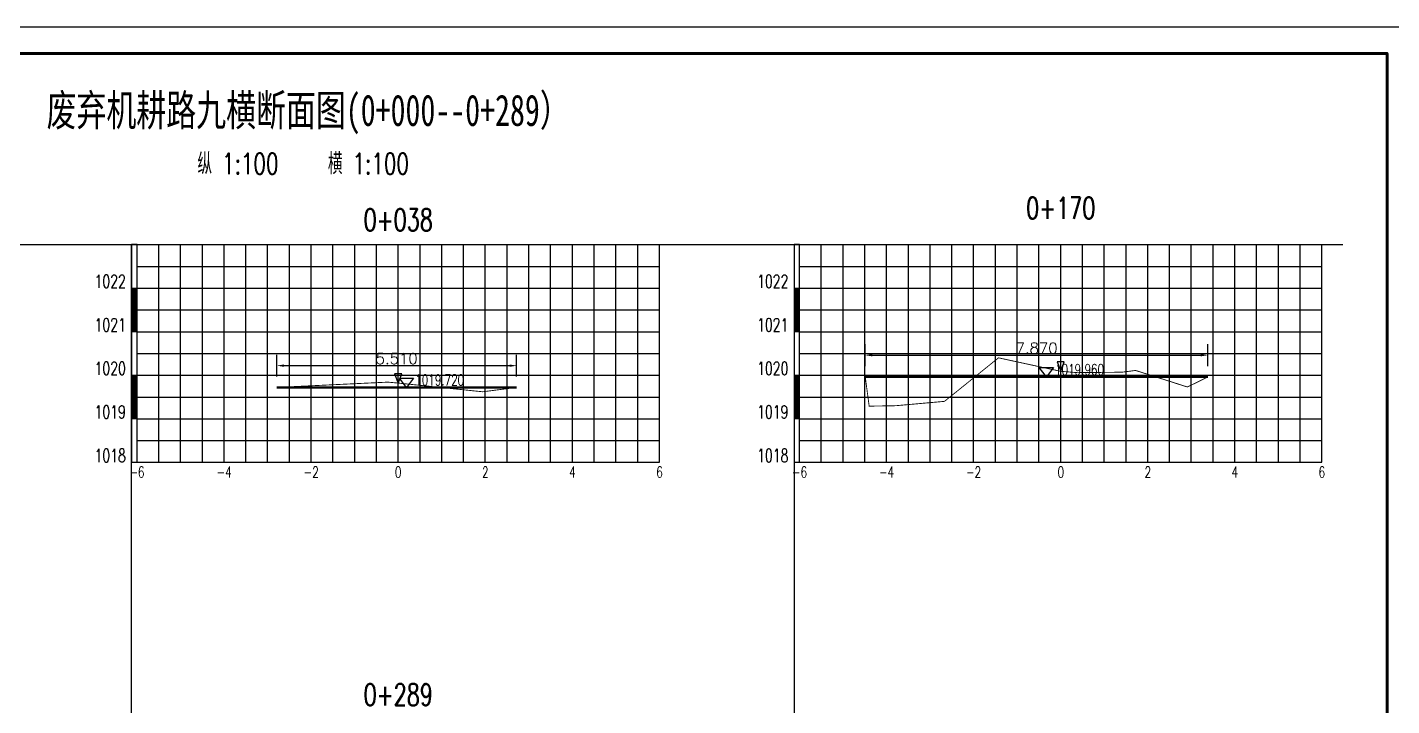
# Model space of a CAD drawing. Extents: x 695776 to 1250176, y 4443437 to 9025597.
# Drawn here: x 969728 to 1001070, y 4502896 to 4518480 of the extents above; entities that cross this region are included whole.
import ezdxf
from ezdxf.enums import TextEntityAlignment as Align

# ---------------------------------------------------------------- set-up
doc = ezdxf.new("R2010")
doc.units = 0
doc.header["$LTSCALE"] = 0.5
doc.header["$PDSIZE"] = 0.2
doc.linetypes.add('ACAD_ISO07W100', pattern=[3.5, 0.5, -3])
doc.linetypes.add('CENTER2', pattern=[28.575, 19.05, -3.175, 3.175, -3.175])
doc.layers.get('0').update_dxf_attribs({"linetype": 'CONTINUOUS'})
doc.layers.get('Defpoints').update_dxf_attribs({"linetype": 'CONTINUOUS'})
for name, color, linetype in [('KEDU', 7, 'CONTINUOUS'), ('MIGE', 4, 'ACAD_ISO07W100'), ('MIGE1', 11, 'CONTINUOUS'), ('SANJIAO', 212, 'CONTINUOUS'), ('SHEJI', 1, 'CONTINUOUS'), ('YUANSHI', 2, 'CONTINUOUS'), ('YUANSHI1', 73, 'CONTINUOUS'), ('ZHOUXIAN', 20, 'CENTER2'), ('图框', 7, 'CONTINUOUS'), ('辅助线', 3, 'CONTINUOUS')]:
    doc.layers.add(name, color=color, linetype=linetype)
doc.styles.get("Standard").update_dxf_attribs({"font": 'rs.shx', "bigfont": 'hztxt.shx'})
doc.styles.add('仿宋', font='仿宋_GB2312.ttf', dxfattribs={"width": 0.7})
doc.dimstyles.get("Standard").update_dxf_attribs({"dimtxt": 0.18, "dimasz": 0.18, "dimexe": 0.18, "dimexo": 0.0625, "dimgap": 0.09, "dimtad": 0, "dimtih": 1, "dimtoh": 1, "dimdec": 4, "dimzin": 0, "dimdsep": 46, "dimtxsty": 'Standard', "dimcen": 0.09, "dimadec": 0, "dimazin": 0, "dimtfac": 1, "dimtdec": 4, "dimtofl": 0, "dimtmove": 0, "dimatfit": 3, "dimfxl": 0, "dimtolj": 1, "dimtzin": 0, "dimarcsym": 0})

# ---------------------------------------------------------------- blocks, each defined once
blk = doc.blocks.new('zhunghao')
blk.add_lwpolyline([(0, 0), (0.33, 0.86), (-0.33, 0.86), (0, 0)])
blk = doc.blocks.new('ele_sym08')
blk.add_line((0, 0), (5.6, 0))
blk.add_lwpolyline([(0.9, 0), (0.25, 0.86), (1.55, 0.86), (0.9, 0)])
at = {"width": 0.7}
blk.add_attdef('ELEVAT', (1.7, 0.18), '', height=1, dxfattribs=at)
blk = doc.blocks.new('*D816')
at = {"color": 0, "lineweight": -2}
for p, q in [((975459, 4510458), (975459, 4510958)), ((980969, 4510458), (980969, 4510958)), ((975621, 4510708), (980806, 4510708))]:
    blk.add_line(p, q, dxfattribs=at)
at = {"color": 0}
for points in [[(975621, 4510735), (975621, 4510681), (975459, 4510708)], [(980806, 4510735), (980806, 4510681), (980969, 4510708)]]:
    blk.add_solid(points, dxfattribs=at)
at = {"layer": 'Defpoints', "color": 0}
for p in [(980969, 4510708), (975459, 4510208), (980969, 4510208)]:
    blk.add_point(p, dxfattribs=at)
at = {"color": 0, "insert": (978214, 4510870), "char_height": 250, "attachment_point": 5}
blk.add_mtext('\\A1;5.510', dxfattribs=at)
blk = doc.blocks.new('bc1_100')
blk.add_lwpolyline([(0.064, 1), (-0.063, 1), (-0.063, 0), (0.064, 0)], close=True)
at = {"width": 0.7}
blk.add_attdef('BC', text='', height=0.3, dxfattribs=at).set_placement((-0.193, 0.007), align=Align.RIGHT)
blk = doc.blocks.new('bc0_100')
for p, q in [((-0.063, 1), (-0.063, 0)), ((0.063, 0), (0.063, 1))]:
    blk.add_line(p, q)
at = {"const_width": 0.126}
blk.add_lwpolyline([(0, 1), (0, 0)], dxfattribs=at)
at = {"width": 0.7}
blk.add_attdef('BC', text='', height=0.3, dxfattribs=at).set_placement((-0.193, 0.007), align=Align.RIGHT)
blk = doc.blocks.new('*D817')
at = {"color": 0, "lineweight": -2}
for p, q in [((988977, 4510698), (988977, 4511198)), ((996847, 4510698), (996847, 4511198)), ((989139, 4510948), (996684, 4510948))]:
    blk.add_line(p, q, dxfattribs=at)
at = {"color": 0}
for points in [[(989139, 4510975), (989139, 4510921), (988977, 4510948)], [(996684, 4510975), (996684, 4510921), (996847, 4510948)]]:
    blk.add_solid(points, dxfattribs=at)
at = {"layer": 'Defpoints', "color": 0}
for p in [(996847, 4510948), (988977, 4510448), (996847, 4510448)]:
    blk.add_point(p, dxfattribs=at)
at = {"color": 0, "insert": (992912, 4511110), "char_height": 250, "attachment_point": 5}
blk.add_mtext('\\A1;7.870', dxfattribs=at)

msp = doc.modelspace()

# ---------------------------------------------------------------- linework, layer by layer
at = {"layer": 'MIGE', "linetype": 'Continuous'}
for p, q in [((972748.9274, 4508487.6428), (972748.9274, 4513487.6428)), ((973748.9274, 4508487.6428), (973748.9274, 4513487.6428)), ((974748.9274, 4508487.6428), (974748.9274, 4513487.6428)), ((975748.9274, 4508487.6428), (975748.9274, 4513487.6428)), ((976748.9274, 4508487.6428), (976748.9274, 4513487.6428)), ((977748.9274, 4508487.6428), (977748.9274, 4513487.6428)), ((978748.9274, 4508487.6428), (978748.9274, 4513487.6428)), ((979748.9274, 4508487.6428), (979748.9274, 4513487.6428)), ((980748.9274, 4508487.6428), (980748.9274, 4513487.6428)), ((981748.9274, 4508487.6428), (981748.9274, 4513487.6428)), ((982748.9274, 4508487.6428), (982748.9274, 4513487.6428)), ((983748.9274, 4508487.6428), (983748.9274, 4513487.6428)), ((987966.9777, 4508487.6428), (987966.9777, 4513487.6428)), ((988966.9777, 4508487.6428), (988966.9777, 4513487.6428)), ((989966.9777, 4508487.6428), (989966.9777, 4513487.6428)), ((990966.9777, 4508487.6428), (990966.9777, 4513487.6428)), ((991966.9777, 4508487.6428), (991966.9777, 4513487.6428)), ((992966.9777, 4508487.6428), (992966.9777, 4513487.6428)), ((993966.9777, 4508487.6428), (993966.9777, 4513487.6428)), ((994966.9777, 4508487.6428), (994966.9777, 4513487.6428)), ((995966.9777, 4508487.6428), (995966.9777, 4513487.6428)), ((996966.9777, 4508487.6428), (996966.9777, 4513487.6428)), ((997966.9777, 4508487.6428), (997966.9777, 4513487.6428)), ((998966.9777, 4508487.6428), (998966.9777, 4513487.6428)), ((972248.9274, 4512987.6428), (984248.9274, 4512987.6428)), ((987466.9777, 4512987.6428), (999466.9777, 4512987.6428)), ((972248.9274, 4511987.6428), (984248.9274, 4511987.6428)), ((987466.9777, 4511987.6428), (999466.9777, 4511987.6428)), ((972248.9274, 4510987.6428), (984248.9274, 4510987.6428)), ((987466.9777, 4510987.6428), (999466.9777, 4510987.6428)), ((972248.9274, 4509987.6428), (984248.9274, 4509987.6428)), ((987466.9777, 4509987.6428), (999466.9777, 4509987.6428)), ((972248.9274, 4508987.6428), (984248.9274, 4508987.6428)), ((987466.9777, 4508987.6428), (999466.9777, 4508987.6428))]:
    msp.add_line(p, q, dxfattribs=at)
at = {"layer": 'MIGE1'}
for p, q in [((972248.9274, 4513487.6428), (984248.9274, 4513487.6428)), ((972248.9274, 4508487.6428), (972248.9274, 4513487.6428)), ((973248.9274, 4508487.6428), (973248.9274, 4513487.6428)), ((974248.9274, 4508487.6428), (974248.9274, 4513487.6428)), ((975248.9274, 4508487.6428), (975248.9274, 4513487.6428)), ((976248.9274, 4508487.6428), (976248.9274, 4513487.6428)), ((977248.9274, 4508487.6428), (977248.9274, 4513487.6428)), ((978248.9274, 4508487.6428), (978248.9274, 4513487.6428)), ((979248.9274, 4508487.6428), (979248.9274, 4513487.6428)), ((980248.9274, 4508487.6428), (980248.9274, 4513487.6428)), ((981248.9274, 4508487.6428), (981248.9274, 4513487.6428)), ((982248.9274, 4508487.6428), (982248.9274, 4513487.6428)), ((983248.9274, 4508487.6428), (983248.9274, 4513487.6428)), ((984248.9274, 4508487.6428), (984248.9274, 4513487.6428)), ((987466.9777, 4513487.6428), (999466.9777, 4513487.6428)), ((987466.9777, 4508487.6428), (987466.9777, 4513487.6428)), ((988466.9777, 4508487.6428), (988466.9777, 4513487.6428)), ((989466.9777, 4508487.6428), (989466.9777, 4513487.6428)), ((990466.9777, 4508487.6428), (990466.9777, 4513487.6428)), ((991466.9777, 4508487.6428), (991466.9777, 4513487.6428)), ((992466.9777, 4508487.6428), (992466.9777, 4513487.6428)), ((993466.9777, 4508487.6428), (993466.9777, 4513487.6428)), ((994466.9777, 4508487.6428), (994466.9777, 4513487.6428)), ((995466.9777, 4508487.6428), (995466.9777, 4513487.6428)), ((996466.9777, 4508487.6428), (996466.9777, 4513487.6428)), ((997466.9777, 4508487.6428), (997466.9777, 4513487.6428)), ((998466.9777, 4508487.6428), (998466.9777, 4513487.6428)), ((999466.9777, 4508487.6428), (999466.9777, 4513487.6428)), ((972248.9274, 4512487.6428), (984248.9274, 4512487.6428)), ((987466.9777, 4512487.6428), (999466.9777, 4512487.6428)), ((972248.9274, 4511487.6428), (984248.9274, 4511487.6428)), ((987466.9777, 4511487.6428), (999466.9777, 4511487.6428)), ((972248.9274, 4510487.6428), (984248.9274, 4510487.6428)), ((987466.9777, 4510487.6428), (999466.9777, 4510487.6428)), ((972248.9274, 4509487.6428), (984248.9274, 4509487.6428)), ((987466.9777, 4509487.6428), (999466.9777, 4509487.6428)), ((972248.9274, 4508487.6428), (984248.9274, 4508487.6428)), ((987466.9777, 4508487.6428), (999466.9777, 4508487.6428))]:
    msp.add_line(p, q, dxfattribs=at)
at = {"layer": 'SHEJI', "const_width": 50}
for points in [[(975458.9274, 4510207.6428), (978248.9274, 4510207.6428), (979218.9274, 4510207.6428), (980968.9274, 4510207.6428)], [(988976.9777, 4510447.6428), (991491.3777, 4510447.6428), (993466.9777, 4510447.6428), (995656.7145, 4510447.6428), (996846.9777, 4510447.6428)]]:
    msp.add_lwpolyline(points, dxfattribs=at)
at = {"layer": 'YUANSHI', "const_width": 20}
for points in [[(991491.3777, 4510447.6428), (992036.9777, 4510887.6428), (993466.9777, 4510577.6428), (993846.9777, 4510547.6428), (994876.9777, 4510557.6428), (995186.9777, 4510597.6428), (995656.7145, 4510447.6428)], [(975458.9274, 4510207.6428), (977978.9274, 4510327.6428), (978028.9274, 4510327.6428), (978248.9274, 4510307.6428), (979218.9274, 4510207.6428)]]:
    msp.add_lwpolyline(points, dxfattribs=at)
at = {"layer": 'YUANSHI1', "const_width": 20}
for points in [[(979218.9274, 4510207.6428), (980188.9274, 4510107.6428), (980968.9274, 4510207.6428)], [(988976.9777, 4510447.6428), (989066.9777, 4509777.6428), (989676.9777, 4509787.6428), (990796.9777, 4509887.6428), (991491.3777, 4510447.6428)], [(995656.7145, 4510447.6428), (996376.9777, 4510217.6428), (996846.9777, 4510447.6428)]]:
    msp.add_lwpolyline(points, dxfattribs=at)
at = {"layer": 'ZHOUXIAN'}
for p, q in [((993466.9777, 4509277.6428), (993466.9777, 4511387.6428)), ((978248.9274, 4509607.6428), (978248.9274, 4510827.6428))]:
    msp.add_line(p, q, dxfattribs=at)
at = {"layer": '图框', "linetype": 'Continuous', "lineweight": -2, "flags": 128}
msp.add_lwpolyline([(951164.2995, 4518480.4611), (951164.2995, 4482840.4611), (1001564.2995, 4482840.4611), (1001564.2995, 4518480.4611), (951164.2995, 4518480.4611)], dxfattribs=at)
at = {"layer": '图框', "linetype": 'Continuous', "lineweight": 60, "flags": 128}
msp.add_lwpolyline([(954164.2995, 4517880.4611), (1000964.2995, 4517880.4611), (1000964.2995, 4483440.4611), (954164.2995, 4483440.4611), (954164.2995, 4517880.4611)], dxfattribs=at)
at = {"layer": '辅助线'}
for points in [[(957082.2614, 4513487.6428), (999947.7745, 4513487.6428)], [(972122.7319, 4493105.0944), (972122.7319, 4513487.6428)], [(987340.7822, 4513487.6428), (987340.7822, 4492810.2443)]]:
    msp.add_lwpolyline(points, dxfattribs=at)

# ---------------------------------------------------------------- block references
at = {"xscale": 250, "yscale": 250, "zscale": 250}
for p, values in [((978213.9274, 4510207.6428), {'ELEVAT': '1019.720'}), ((992911.9777, 4510447.6428), {'ELEVAT': '1019.960'})]:
    msp.add_blockref('ele_sym08', p, dxfattribs=at).add_auto_attribs(values)
at = {"layer": 'KEDU', "xscale": 1000, "yscale": 1000, "zscale": 1000}
for name, p, values in [('bc1_100', (972185.6794, 4512487.6428), {'BC': '1022'}), ('bc1_100', (987403.7297, 4512487.6428), {'BC': '1022'}), ('bc0_100', (972185.6794, 4511487.6428), {'BC': '1021'}), ('bc0_100', (987403.7297, 4511487.6428), {'BC': '1021'}), ('bc1_100', (972185.6794, 4510487.6428), {'BC': '1020'}), ('bc1_100', (987403.7297, 4510487.6428), {'BC': '1020'}), ('bc0_100', (972185.6794, 4509487.6428), {'BC': '1019'}), ('bc0_100', (987403.7297, 4509487.6428), {'BC': '1019'}), ('bc1_100', (972185.6794, 4508487.6428), {'BC': '1018'}), ('bc1_100', (987403.7297, 4508487.6428), {'BC': '1018'})]:
    msp.add_blockref(name, p, dxfattribs=at).add_auto_attribs(values)
at = {"layer": 'SANJIAO', "xscale": 250, "yscale": 250, "zscale": 250}
for p in [(978248.9274, 4510307.6428), (993466.9777, 4510577.6428)]:
    msp.add_blockref('zhunghao', p, dxfattribs=at)

# ---------------------------------------------------------------- texts
at = {"width": 0.7}
for s, p in [('0+170', (993466.9777, 4514077.6428)), ('0+038', (978248.9274, 4513807.6428)), ('0+289', (978248.9274, 4502901.3781))]:
    msp.add_text(s, height=500, dxfattribs=at).set_placement(p, align=Align.CENTER)
at = {"layer": 'KEDU', "width": 0.7}
for s, p in [('-6', (972248.9274, 4508137.6428)), ('-4', (974248.9274, 4508137.6428)), ('-2', (976248.9274, 4508137.6428)), ('0', (978248.9274, 4508137.6428)), ('0', (978248.9274, 4508137.6428)), ('2', (980248.9274, 4508137.6428)), ('4', (982248.9274, 4508137.6428)), ('6', (984248.9274, 4508137.6428)), ('-6', (987466.9777, 4508137.6428)), ('-4', (989466.9777, 4508137.6428)), ('-2', (991466.9777, 4508137.6428)), ('0', (993466.9777, 4508137.6428)), ('0', (993466.9777, 4508137.6428)), ('2', (995466.9777, 4508137.6428)), ('4', (997466.9777, 4508137.6428)), ('6', (999466.9777, 4508137.6428))]:
    msp.add_text(s, height=250, dxfattribs=at).set_placement(p, align=Align.CENTER)
at = {"layer": '图框', "style": '仿宋', "width": 0.7}
msp.add_text('废弃机耕路九横断面图(0+000--0+289）', height=720, dxfattribs=at).set_placement((976179.2721, 4516214.6869), align=Align.CENTER)
at = {"layer": '图框', "width": 0.7}
for p in [(976065.9635, 4515105.5209), (976065.9661, 4515105.5214)]:
    msp.add_text('纵 1:100    横 1:100', height=480, dxfattribs=at).set_placement(p, align=Align.CENTER)

# ---------------------------------------------------------------- dimensions: what is measured, and where the dimension line sits
for base, p1, p2, picture, middle in [((996846.9777, 4510947.6428), (988976.9777, 4510447.6428), (996846.9777, 4510447.6428), '*D817', (992911.9777, 4511110.1428)), ((980968.9274, 4510707.6428), (975458.9274, 4510207.6428), (980968.9274, 4510207.6428), '*D816', (978213.9274, 4510870.1428))]:
    dim = msp.add_linear_dim(base=base, p1=p1, p2=p2, dimstyle='Standard', override={"dimtxt": 250, "dimasz": 162.5, "dimexe": 250, "dimexo": 250, "dimgap": 37.5, "dimtad": 1, "dimtih": 0, "dimtoh": 0, "dimdec": 3, "dimlfac": 0.001})
    dim.commit()
    dim.dimension.update_dxf_attribs({"geometry": picture, "text_midpoint": middle})

doc.saveas('drawing.dxf')
